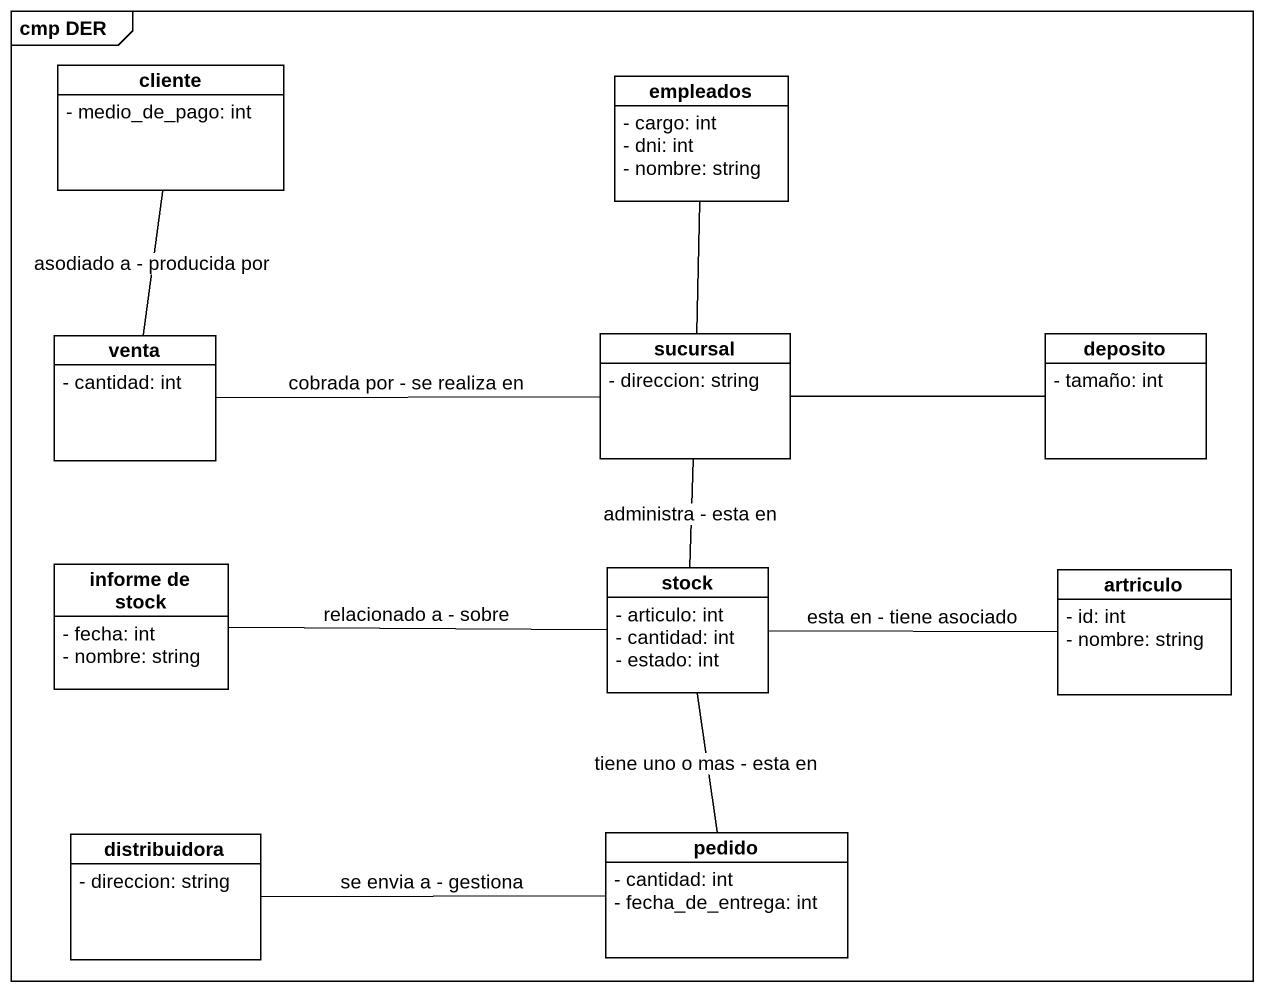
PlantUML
@startuml
mainframe cmp DER
hide circle
hide empty members
skinparam classAttributeIconSize 0
class cliente {
  - medio_de_pago: int
}
class empleados {
  - cargo: int
  - dni: int
  - nombre: string
}
class venta {
  - cantidad: int
}
class sucursal {
  - direccion: string
}
class deposito {
  - tamaño: int
}
class "informe de stock" as informe_de_stock {
  - fecha: int
  - nombre: string
}
class stock {
  - articulo: int
  - cantidad: int
  - estado: int
}
class artriculo {
  - id: int
  - nombre: string
}
class distribuidora {
  - direccion: string
}
class pedido {
  - cantidad: int
  - fecha_de_entrega: int
}
cliente -- venta : asodiado a - producida por
empleados -- sucursal
venta -right- sucursal : cobrada por - se realiza en
sucursal -right- deposito
informe_de_stock -right- stock : relacionado a - sobre
stock -up- sucursal : administra - esta en
stock -right- artriculo : esta en - tiene asociado
stock -- pedido : tiene uno o mas - esta en
pedido -left- distribuidora : se envia a - gestiona
@enduml
